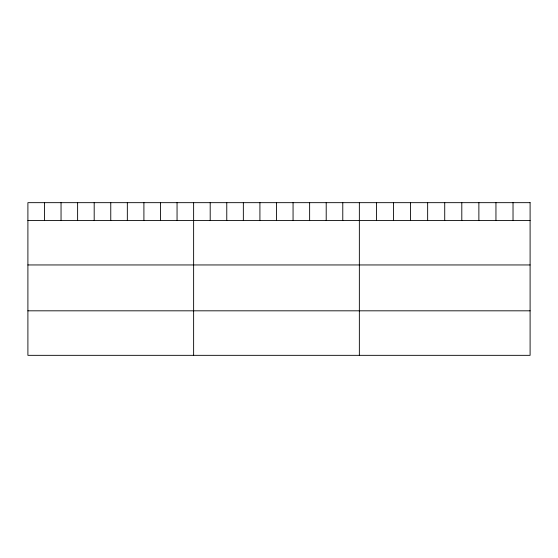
<?xml version="1.0" encoding="UTF-8"?>
<svg xmlns="http://www.w3.org/2000/svg" width="558" height="558" viewBox="0 0 558 558"><rect width="100%" height="100%" fill="white"/><g stroke="black" fill="none" stroke-linecap="round" stroke-linejoin="round"><path stroke-width="0.84" d="M27.9 220.431L530.1 220.431M27.9 264.952L530.1 264.952M27.9 310.82L530.1 310.82M513.025 202.666L513.025 220.431M495.95 202.666L495.95 220.431M478.876 202.666L478.876 220.431M461.801 202.666L461.801 220.431M444.726 202.666L444.726 220.431M427.651 202.666L427.651 220.431M410.576 202.666L410.576 220.431M393.502 202.666L393.502 220.431M376.427 202.666L376.427 220.431M359.352 202.666L359.352 355.334M342.779 202.666L342.779 220.431M326.207 202.666L326.207 220.431M309.634 202.666L309.634 220.431M293.062 202.666L293.062 220.431M276.489 202.666L276.489 220.431M259.916 202.666L259.916 220.431M243.344 202.666L243.344 220.431M226.771 202.666L226.771 220.431M210.199 202.666L210.199 220.431M193.626 202.666L193.626 355.334M177.053 202.666L177.053 220.431M160.481 202.666L160.481 220.431M143.908 202.666L143.908 220.431M127.336 202.666L127.336 220.431M110.763 202.666L110.763 220.431M94.19 202.666L94.19 220.431M77.618 202.666L77.618 220.431M61.045 202.666L61.045 220.431M44.473 202.666L44.473 220.431M530.1 202.666L27.9 202.666L27.9 355.334L530.1 355.334L530.1 202.666"/></g></svg>
